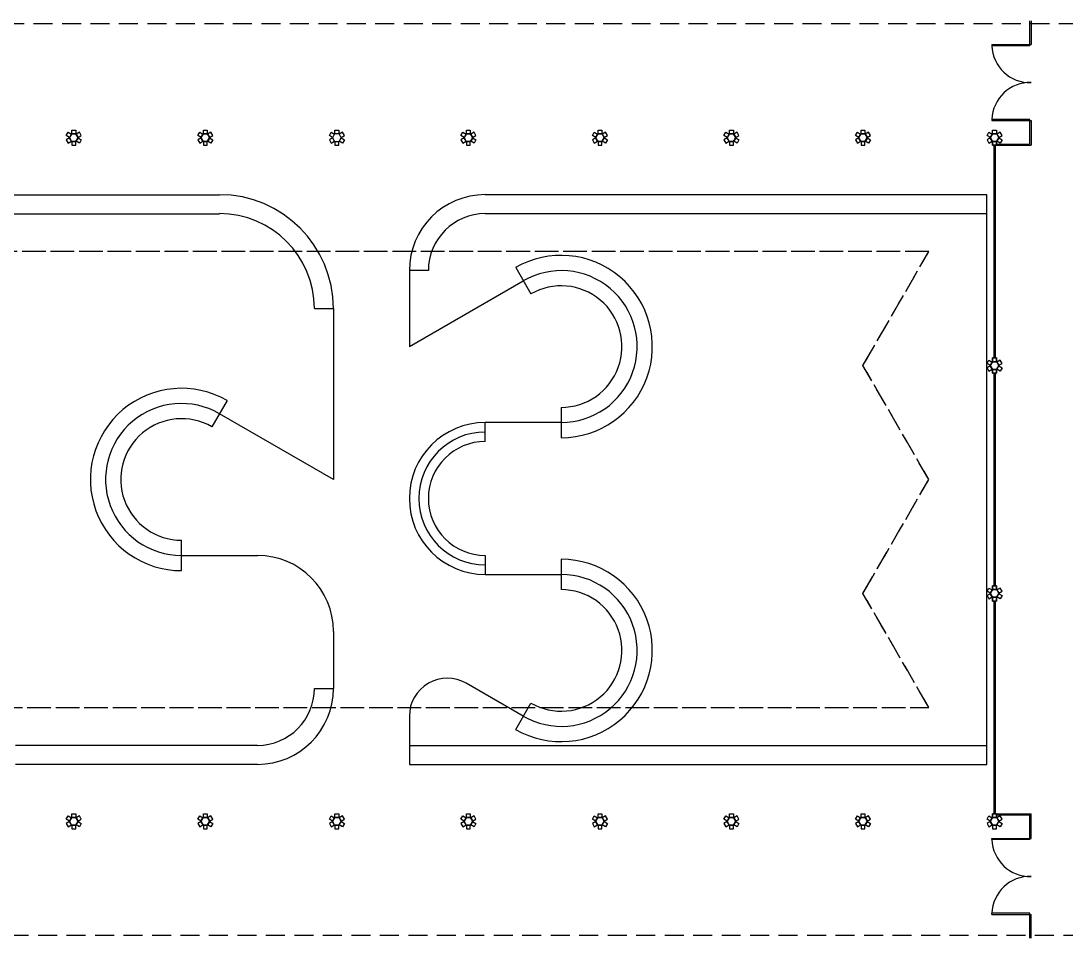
# Model space of a CAD drawing. Header units: millimetres. Extents: x 2128 to 2646, y 1972 to 2207.
# Drawn here: x 2467.67 to 2495.19, y 2069.17 to 2093.31 of the extents above; entities that cross this region are included whole.
import ezdxf

# ---------------------------------------------------------------- set-up
doc = ezdxf.new("R2010")
doc.units = ezdxf.units.MM
doc.linetypes.add('DASHED2', pattern=[0.375, 0.25, -0.125])
doc.linetypes.add('HIDDEN', pattern=[0.375, 0.25, -0.125])
for name, color, linetype in [('ar-banco-v', 2, 'Continuous'), ('AR-ESQ', 1, 'Continuous'), ('AR-ESTMA-C', 1, 'Continuous'), ('AR-ESTMA-V', 2, 'Continuous'), ('AR-PIS', 1, 'Continuous'), ('AR-PROJ', 1, 'HIDDEN')]:
    doc.layers.add(name, color=color, linetype=linetype)

# ---------------------------------------------------------------- blocks, each defined once
blk = doc.blocks.new('Base Pilar')
at = {"layer": 'AR-ESTMA-C'}
for points in [[(-0.004, -0.007), (-0.054, -0.093), (-0.14, -0.043), (-0.09, 0.043)], [(0.108, 0), (0.008, 0), (0.008, 0.1), (0.108, 0.1)], [(0.119, -0.007), (0.169, -0.093), (0.256, -0.043), (0.206, 0.043)], [(-0.004, -0.193), (-0.054, -0.107), (-0.14, -0.157), (-0.09, -0.243)], [(0.108, -0.2), (0.008, -0.2), (0.008, -0.3), (0.108, -0.3)], [(0.119, -0.193), (0.169, -0.107), (0.256, -0.157), (0.206, -0.243)]]:
    blk.add_lwpolyline(points, close=True, dxfattribs=at)
for points in [[(0, 0), (0.115, 0), (0.173, -0.1), (0.115, -0.2), (0, -0.2), (-0.058, -0.1), (0, 0)], [(0, -0.2), (0.115, -0.2), (0.173, -0.1), (0.115, 0), (0, 0), (-0.058, -0.1), (0, -0.2)]]:
    blk.add_lwpolyline(points, dxfattribs=at)

msp = doc.modelspace()

# ---------------------------------------------------------------- linework, layer by layer
at = {"layer": 'ar-banco-v'}
for p, q in [((2460.499, 2088.74), (2472.897, 2088.74)), ((2493.106, 2088.74), (2479.896, 2088.74)), ((2460.499, 2088.24), (2472.897, 2088.24)), ((2493.106, 2088.24), (2479.896, 2088.24)), ((2478.396, 2086.741), (2477.896, 2086.741)), ((2480.696, 2086.819), (2481.096, 2086.126)), ((2475.396, 2085.741), (2475.896, 2085.741)), ((2473.097, 2083.32), (2472.697, 2082.627)), ((2481.895, 2083.141), (2481.895, 2082.341)), ((2479.896, 2082.242), (2479.896, 2082.741)), ((2471.897, 2078.842), (2471.897, 2079.642)), ((2479.896, 2079.242), (2479.896, 2078.742)), ((2481.895, 2079.142), (2481.895, 2078.342)), ((2475.396, 2075.743), (2475.896, 2075.743)), ((2480.696, 2074.664), (2481.096, 2075.357)), ((2473.897, 2074.243), (2467.529, 2074.243)), ((2477.896, 2074.243), (2477.896, 2073.743)), ((2477.896, 2074.243), (2493.106, 2074.243)), ((2473.897, 2073.743), (2467.529, 2073.743)), ((2477.896, 2073.743), (2493.106, 2073.743))]:
    msp.add_line(p, q, dxfattribs=at)
for centre, radius, start, end in [((2472.897, 2085.741), 2.999, 0, 90), ((2479.896, 2086.741), 2, 90, 180), ((2472.897, 2085.741), 2.5, 0, 90), ((2479.896, 2086.741), 1.5, 90, 180), ((2481.895, 2084.741), 2.4, 270, 120), ((2481.895, 2084.741), 2, 270, 120), ((2481.895, 2084.741), 1.6, 270, 120), ((2471.897, 2081.242), 2.4, 60, 270), ((2471.897, 2081.242), 2, 60, 270), ((2471.897, 2081.242), 1.6, 60, 270), ((2479.896, 2080.742), 2, 90, 270), ((2479.896, 2080.742), 1.75, 90, 270), ((2479.896, 2080.742), 1.5, 90, 270), ((2481.895, 2076.742), 2.4, 240, 90), ((2481.895, 2076.742), 2, 240, 90), ((2481.895, 2076.742), 1.6, 240, 90), ((2473.897, 2075.743), 1.5, 270, 0), ((2473.897, 2075.743), 2, 270, 0)]:
    msp.add_arc(centre, radius, start, end, dxfattribs=at)
at = {"layer": 'AR-ESQ'}
for p, q in [((2494.236, 2092.662), (2494.236, 2093.315)), ((2494.266, 2093.315), (2494.266, 2092.692)), ((2493.237, 2092.692), (2494.266, 2092.692)), ((2493.237, 2092.692), (2493.237, 2092.662)), ((2494.236, 2092.662), (2493.237, 2092.662)), ((2494.236, 2090.723), (2493.237, 2090.723)), ((2493.237, 2090.723), (2493.237, 2090.693)), ((2493.237, 2090.693), (2494.266, 2090.693)), ((2494.236, 2090.07), (2494.236, 2090.723)), ((2494.266, 2090.693), (2494.266, 2090.04)), ((2493.29, 2090.04), (2493.29, 2084.441)), ((2493.32, 2090.04), (2493.32, 2084.441)), ((2493.355, 2090.07), (2494.236, 2090.07)), ((2493.355, 2090.04), (2494.266, 2090.04)), ((2493.29, 2084.041), (2493.29, 2078.442)), ((2493.32, 2084.041), (2493.32, 2078.442)), ((2493.29, 2078.042), (2493.29, 2072.443)), ((2493.32, 2078.042), (2493.32, 2072.443)), ((2493.355, 2072.443), (2494.266, 2072.443)), ((2493.355, 2072.413), (2494.236, 2072.413)), ((2494.236, 2071.761), (2494.236, 2072.413)), ((2494.266, 2071.791), (2494.266, 2072.443)), ((2493.237, 2071.791), (2494.266, 2071.791)), ((2493.237, 2071.761), (2493.237, 2071.791)), ((2494.236, 2071.761), (2493.237, 2071.761)), ((2494.236, 2069.821), (2493.237, 2069.821)), ((2493.237, 2069.791), (2493.237, 2069.821)), ((2493.237, 2069.791), (2494.266, 2069.791)), ((2494.236, 2069.169), (2494.236, 2069.821)), ((2494.266, 2069.169), (2494.266, 2069.791))]:
    msp.add_line(p, q, dxfattribs=at)
for centre, start, end in [((2494.237, 2092.692), 181.7082, 271.702), ((2494.237, 2090.692), 88.2991, 178.2376), ((2494.237, 2071.792), 181.7624, 271.7009), ((2494.237, 2069.791), 88.298, 178.2918)]:
    msp.add_arc(centre, 1.001, start, end, dxfattribs=at)
at = {"layer": 'AR-ESTMA-C'}
for points in [[(2475.875, 2090.247), (2475.789, 2090.297), (2475.839, 2090.383), (2475.925, 2090.333)], [(2475.937, 2090.34), (2475.937, 2090.44), (2476.037, 2090.44), (2476.037, 2090.34)], [(2476.099, 2090.247), (2476.185, 2090.297), (2476.135, 2090.383), (2476.049, 2090.333)], [(2475.875, 2090.233), (2475.789, 2090.183), (2475.839, 2090.097), (2475.925, 2090.147)], [(2475.937, 2090.14), (2475.937, 2090.04), (2476.037, 2090.04), (2476.037, 2090.14)], [(2476.099, 2090.233), (2476.185, 2090.183), (2476.135, 2090.097), (2476.049, 2090.147)]]:
    msp.add_lwpolyline(points, dxfattribs=at)
for points in [[(2475.929, 2090.14), (2476.045, 2090.14), (2476.102, 2090.24), (2476.045, 2090.34), (2475.929, 2090.34), (2475.872, 2090.24)], [(2493.255, 2090.14), (2493.355, 2090.14), (2493.355, 2090.04), (2493.255, 2090.04)], [(2493.255, 2084.341), (2493.355, 2084.341), (2493.355, 2084.441), (2493.255, 2084.441)], [(2493.255, 2084.141), (2493.355, 2084.141), (2493.355, 2084.041), (2493.255, 2084.041)], [(2493.255, 2078.342), (2493.355, 2078.342), (2493.355, 2078.442), (2493.255, 2078.442)], [(2493.255, 2078.142), (2493.355, 2078.142), (2493.355, 2078.042), (2493.255, 2078.042)], [(2493.255, 2072.343), (2493.355, 2072.343), (2493.355, 2072.443), (2493.255, 2072.443)]]:
    msp.add_lwpolyline(points, close=True, dxfattribs=at)
at = {"layer": 'AR-PIS'}
for p, q in [((2493.106, 2073.743), (2493.106, 2088.74)), ((2477.896, 2086.741), (2477.896, 2084.741)), ((2477.896, 2084.741), (2480.896, 2086.473)), ((2475.896, 2085.741), (2475.896, 2081.242)), ((2475.896, 2081.242), (2472.897, 2082.973)), ((2481.895, 2082.741), (2479.896, 2082.741)), ((2471.897, 2079.242), (2473.897, 2079.242)), ((2479.896, 2078.742), (2481.895, 2078.742)), ((2475.896, 2077.242), (2475.896, 2075.743)), ((2480.896, 2075.011), (2479.396, 2075.877)), ((2477.896, 2075.011), (2477.896, 2074.243))]:
    msp.add_line(p, q, dxfattribs=at)
for centre, radius, start, end in [((2473.897, 2077.242), 2, 0, 90), ((2478.896, 2075.011), 1, 60, 180)]:
    msp.add_arc(centre, radius, start, end, dxfattribs=at)
at = {"layer": 'AR-PROJ', "ltscale": 2}
for points in [[(2501.963, 2075.243), (2505.427, 2075.243), (2507.159, 2078.242), (2505.427, 2081.242), (2507.159, 2084.241), (2505.427, 2087.241), (2501.963, 2087.241), (2498.5, 2093.24), (2439.62, 2093.24), (2437.889, 2090.24), (2437.889, 2072.243), (2439.62, 2069.244), (2498.5, 2069.244)], [(2443.084, 2087.241), (2444.816, 2084.241), (2444.816, 2078.242), (2443.084, 2075.243), (2491.573, 2075.243), (2489.841, 2078.242), (2491.573, 2081.242), (2489.841, 2084.241), (2491.573, 2087.241)]]:
    msp.add_lwpolyline(points, close=True, dxfattribs=at)
at = {"layer": 'AR-PROJ', "linetype": 'DASHED2'}
msp.add_lwpolyline([(2443.084, 2087.241), (2444.816, 2084.241), (2444.816, 2078.242), (2443.084, 2075.243), (2491.573, 2075.243), (2489.841, 2078.242), (2491.573, 2081.242), (2489.841, 2084.241), (2491.573, 2087.241)], close=True, dxfattribs=at)

# ---------------------------------------------------------------- block references
at = {"layer": 'AR-ESTMA-V', "ltscale": 10, "xscale": 0.9998263286693145, "yscale": 0.9998263286693145, "zscale": 0.9998263286693145}
for p in [(2469.002, 2090.34), (2472.466, 2090.34), (2479.393, 2090.34), (2482.856, 2090.34), (2486.32, 2090.34), (2489.783, 2090.34), (2493.247, 2090.34), (2493.247, 2084.341), (2493.247, 2078.342), (2469.002, 2072.343), (2472.466, 2072.343), (2475.929, 2072.343), (2479.393, 2072.343), (2482.856, 2072.343), (2486.32, 2072.343), (2489.783, 2072.343), (2493.247, 2072.343)]:
    msp.add_blockref('Base Pilar', p, dxfattribs=at)

doc.saveas('drawing.dxf')
